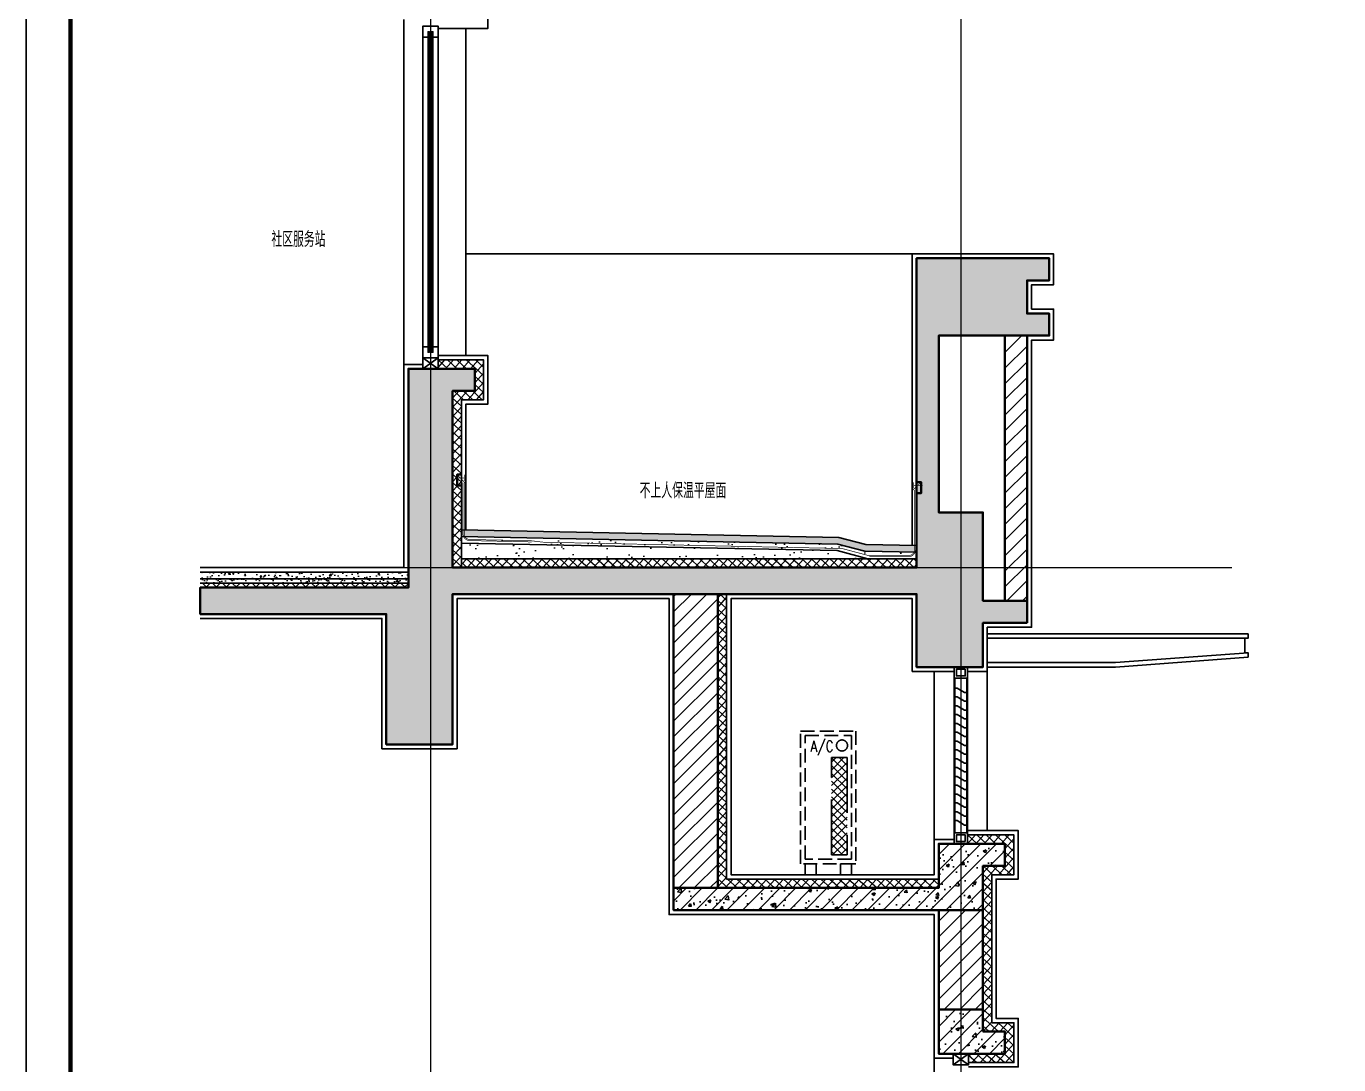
# Model space of a CAD drawing. Extents: x 1188826 to 1909461, y 608442 to 1651179.
# Drawn here: x 1278970 to 1284910, y 629241 to 633941 of the extents above; entities that cross this region are included whole.
import ezdxf

# ---------------------------------------------------------------- set-up
doc = ezdxf.new("R2010")
doc.units = 0
doc.header["$LTSCALE"] = 1000
doc.header["$MEASUREMENT"] = 0
for name, pattern in [('ACAD_ISO10W100', [18.5, 12, -3, 0.5, -3]), ('DASH', [0.35, 0.25, -0.1]), ('DOTE', [2.42, 2, -0.2, 0.02, -0.2]), ('HIDDEN2', [0.1875, 0.125, -0.0625])]:
    doc.linetypes.add(name, pattern=pattern)
for name, color, linetype, lineweight in [('3-大样填充', 8, 'Continuous', 5), ('DOTE', 19, 'DOTE', 9), ('PUB_HATCH', 8, 'Continuous', 9), ('WALL', 9, 'Continuous', 40)]:
    doc.layers.add(name, color=color, linetype=linetype, lineweight=lineweight)
for name, color, linetype in [('A-HATH(填充)', 8, 'Continuous'), ('A-LM-HA(填充)', 8, 'Continuous'), ('A-LM-W(窗框)', 146, 'Continuous'), ('A-WA-I(保温层)', 40, 'Continuous'), ('A-WA-M(面层)', 43, 'Continuous'), ('A_H_MATERIAL', 40, 'Continuous'), ('PUB_TEXT', 4, 'Continuous'), ('WIN', 4, 'Continuous'), ('图框', 140, 'Continuous'), ('空调外机', 132, 'Continuous'), ('立面', 73, 'Continuous'), ('辅助线', 251, 'Continuous'), ('防水层', 192, 'Continuous')]:
    doc.layers.add(name, color=color, linetype=linetype)
doc.styles.add('HZ', font='txt.shx', dxfattribs={"width": 0.9, "bigfont": 'hztxt.shx'})
doc.styles.add('TXT', font='simplex.shx', dxfattribs={"width": 0.8, "bigfont": 'hztxt.shx'})
pattern_1 = [(45, (-18702.944, 0), (-35.355339, 35.355339), []), (50, (-18702.94, 0), (143.452037, -12.550427), [15, -165]), (355, (-18702.94, 0), (-27.750267, 150.438427), [12, -132]), (100.4514, (-18690.99, -1.05), (115.701876, 137.887908), [12.748038, -140.228422]), (46.1842, (-18702.94, 40), (213.44821, -33.103803), [22.5, -247.5]), (96.6356, (-18685.16, 37.24), (186.93254, 194.823574), [19.122058, -210.3426]), (351.1842, (-18702.94, 40), (186.93239, 194.82372), [18, -198]), (21, (-18682.94, 30), (119.38141, -80.523778), [15, -165]), (326, (-18682.94, 30), (48.663066, 145.030009), [12, -132]), (71.4514, (-18673, 23.29), (168.044526, 64.5061), [12.748038, -140.228422]), (37.5, (-18702.944, 0), (2.431971, 66.5787708), [0, -130.4, 0, -134, 0, -132.5]), (7.5, (-18702.944, 0), (52.6139075, 78.8823424), [0, -76.4, 0, -127.4, 0, -50.5]), (327.5, (-18747.544, 0), (106.7644872, -4.5109743), [0, -50, 0, -156, 0, -207]), (317.5, (-18767.54, 0), (116.637234, 20.0209965), [0, -65, 0, -103.6, 0, -147])]
pattern_2 = [(37.5, (814723.23, 264013.11), (-4.000078, 122.35331), [0, -96.52, 0, -107.95, 0, -103.1875]), (7.5, (814723.23, 264013.11), (112.38082, 179.206275), [0, -52.07, 0, -86.995, 0, -33.3375]), (327.5, (814645.13, 264013.11), (197.748093, 0.359296), [0, -31.75, 0, -114.3, 0, -149.225]), (317.5, (814645.13, 264013.11), (190.889113, 55.73233), [0, -15.875, 0, -74.93, 0, -85.725])]
pattern_3 = [(47.8624052, (-18682.97, 1), (-20.97382044, 18.97631373), []), (137.8624052, (-18682.97, 1), (-18.97631373, -20.97382044), [])]

# ---------------------------------------------------------------- blocks, each defined once
blk = doc.blocks.new('A$C63856392')
at = {"layer": '空调外机', "linetype": 'DASH'}
h = blk.add_hatch(dxfattribs=at)
h.set_pattern_fill('NET', color=256, scale=200, angle=45, style=0)
h.set_pattern_definition([(45, (-333662.741, 700712.276), (-17.6776695, 17.6776695), []), (135, (-333662.741, 700712.276), (-17.6776695, -17.6776695), [])])
h.paths.add_polyline_path([(140, 90), (210, 90), (210, 530), (140, 530)])
at = {"layer": '空调外机', "linetype": 'DASH', "ltscale": 0.25}
for points in [[(0, 650), (250, 650), (250, 50), (0, 50)], [(20, 630), (230, 630), (230, 70), (20, 70)]]:
    blk.add_lwpolyline(points, close=True, dxfattribs=at)
at = {"layer": '空调外机', "linetype": 'DASH'}
for points in [[(140, 530), (210, 530), (210, 90), (140, 90)], [(20, 50), (70, 50), (70, 0), (20, 0)], [(230, 50), (180, 50), (180, 0), (230, 0)]]:
    blk.add_lwpolyline(points, close=True, dxfattribs=at)
blk.add_circle((187.3, 585), 25, dxfattribs=at)
at = {"layer": '空调外机', "linetype": 'DASH', "style": 'HZ', "width": 0.8}
blk.add_text('A/C', height=50, dxfattribs=at).set_placement((44.4, 556.3))

msp = doc.modelspace()

# ---------------------------------------------------------------- hatches: boundary and pattern name
at = {"layer": '3-大样填充'}
h = msp.add_hatch(dxfattribs=at)
h.set_pattern_fill('粉刷', color=256, scale=10)
h.set_pattern_definition([(37.5, (6698.922, 1168323.02), (-1.25986716, 38.5364754), [0, -30.4, 0, -34, 0, -32.5]), (7.5, (6698.92, 1168323.02), (35.3955341, 56.4429213), [0, -16.4, 0, -27.4, 0, -10.5]), (327.5, (6674.322, 1168323.02), (62.2828372, 0.1131811), [0, -10, 0, -36, 0, -47]), (317.5, (6674.32, 1168323.02), (60.122532, 17.5535113), [0, -5, 0, -23.6, 0, -27])])
h.paths.add_polyline_path([(1280699.3, 631421.1), (1280699.3, 631441.1), (1279757.5, 631441.1), (1279757.5, 631421.1)])
h = msp.add_hatch(dxfattribs=at)
h.set_pattern_fill('ANSI37,_O', color=256, scale=20)
h.set_pattern_definition([(45, (6698.922, 1168333.02), (-22.4506403, 22.4506403), []), (135, (6698.922, 1168333.02), (-22.4506403, -22.4506403), [])])
h.paths.add_polyline_path([(1280699.3, 631401.1), (1280699.3, 631421.1), (1279757.5, 631421.1), (1279757.5, 631401.1)])
at = {"layer": 'A-HATH(填充)'}
h = msp.add_hatch(dxfattribs=at)
h.set_pattern_fill('钢筋混凝土', color=256, scale=20, style=0)
h.set_pattern_definition([(45, (220.103, 0), (-35.355339, 35.355339), []), (50, (220.1, 0), (143.452037, -12.550427), [15, -165]), (355, (220.1, 0), (-27.750267, 150.438427), [12, -132]), (100.4514, (232.06, -1.05), (115.701876, 137.887908), [12.748038, -140.228422]), (46.1842, (220.1, 40), (213.44821, -33.103803), [22.5, -247.5]), (96.6356, (237.9, 37.24), (186.93254, 194.823574), [19.122058, -210.3426]), (351.1842, (220.1, 40), (186.93239, 194.82372), [18, -198]), (21, (240.1, 30), (119.38141, -80.523778), [15, -165]), (326, (240.1, 30), (48.663066, 145.030009), [12, -132]), (71.4514, (250.05, 23.29), (168.044526, 64.5061), [12.748038, -140.228422]), (37.5, (220.103, 0), (2.431971, 66.5787708), [0, -130.4, 0, -134, 0, -132.5]), (7.5, (220.1, 0), (52.6139075, 78.8823424), [0, -76.4, 0, -127.4, 0, -50.5]), (327.5, (175.503, 0), (106.7644872, -4.5109743), [0, -50, 0, -156, 0, -207]), (317.5, (155.5, 0), (116.637234, 20.0209965), [0, -65, 0, -103.6, 0, -147])])
h.paths.add_polyline_path([(1283499.3, 631241.1), (1283499.3, 631341.1), (1283299.3, 631341.1), (1283299.3, 631741.1), (1283099.3, 631741.1), (1283099.3, 632541.1), (1283599.3, 632541.1), (1283599.3, 632641.1), (1283499.3, 632641.1), (1283499.3, 632791.1), (1283599.3, 632791.1), (1283599.3, 632891.1), (1282999.3, 632891.1), (1282999.3, 631491.1), (1280899.3, 631491.1), (1280899.3, 632291.1), (1280999.3, 632291.1), (1280999.3, 632391.1), (1280699.3, 632391.1), (1280699.3, 631401.1), (1279757.5, 631401.1), (1279757.5, 631281.1), (1280599.3, 631281.1), (1280599.3, 630691.1), (1280899.3, 630691.1), (1280899.3, 631371.1), (1282999.3, 631371.1), (1282999.3, 631041.1), (1283299.3, 631041.1), (1283299.3, 631241.1)])
h = msp.add_hatch(dxfattribs=at)
h.set_pattern_fill('钢筋混凝土', color=256, scale=20, style=0)
h.set_pattern_definition(pattern_1)
h.paths.add_polyline_path([(1283399.3, 630241.1), (1283099.3, 630241.1), (1283099.3, 630041.1), (1281899.3, 630041.1), (1281899.3, 629941.1), (1283299.3, 629941.1), (1283299.3, 630141.1), (1283399.3, 630141.1)])
h = msp.add_hatch(dxfattribs=at)
h.set_pattern_fill('钢筋混凝土', color=256, scale=20, style=0)
h.set_pattern_definition(pattern_1)
h.paths.add_polyline_path([(1283299.3, 629391.1), (1283299.3, 629491.1), (1283099.3, 629491.1), (1283099.3, 629291.1), (1283399.3, 629291.1), (1283399.3, 629391.1)])
at = {"layer": 'A-LM-HA(填充)'}
h = msp.add_hatch(dxfattribs=at)
h.set_pattern_fill('混凝土', color=256, scale=10, style=0)
h.set_pattern_definition([(50, (814723.23, 264013.11), (71.726018, -6.2752135), [7.5, -82.5]), (355, (814723.23, 264013.11), (-13.875133, 75.219213), [6, -66]), (100.4514, (814729.21, 264012.59), (57.850938, 68.943954), [6.374019, -70.114211]), (46.1842, (814723.23, 264033.11), (106.724105, -16.551901), [11.25, -123.75]), (96.6356, (814732.12, 264031.73), (93.46627, 97.411787), [9.561029, -105.1713]), (351.1842, (814723.23, 264033.11), (93.466195, 97.41186), [9, -99]), (21, (814733.23, 264028.11), (59.690705, -40.261889), [7.5, -82.5]), (326, (814733.23, 264028.11), (24.331533, 72.5150045), [6, -66]), (71.4514, (814738.204, 264024.756), (84.022263, 32.25305), [6.374019, -70.114211]), (37.5, (814723.23, 264013.11), (1.2159855, 33.2893854), [0, -65.2, 0, -67, 0, -66.25]), (7.5, (814723.23, 264013.11), (26.3069537, 39.4411712), [0, -38.2, 0, -63.7, 0, -25.25]), (327.5, (814700.93, 264013.11), (53.3822436, -2.2554872), [0, -25, 0, -78, 0, -103.5]), (317.5, (814690.93, 264013.11), (58.318617, 10.0104982), [0, -32.5, 0, -51.8, 0, -73.5])])
h.paths.add_polyline_path([(1280939.3, 631632.1), (1280939.3, 631662.1), (1282647.5, 631628), (1282769.4, 631595.5), (1282999.3, 631590.9), (1282999.3, 631560.9), (1282765.2, 631565.6), (1282643.3, 631598)])
at = {"layer": 'PUB_HATCH'}
h = msp.add_hatch(dxfattribs=at)
h.set_pattern_fill('普通砖', color=256, scale=20, style=0)
h.set_pattern_definition([(45, (220.103, 35.9), (-35.3553532, 35.3553532), [])])
h.paths.add_polyline_path([(1283399.3, 631341.1), (1283499.3, 631341.1), (1283499.3, 632541.1), (1283399.3, 632541.1)])
h = msp.add_hatch(dxfattribs=at)
h.set_pattern_fill('多孔材料', color=256, scale=10, angle=2.86241, style=0)
h.set_pattern_definition([(47.8624052, (-18682.97, 251), (-20.97382044, 18.97631373), []), (137.8624052, (-18682.97, 251), (-18.97631373, -20.97382044), [])])
h.paths.add_polyline_path([(1280939.3, 631491.1), (1280939.3, 632251.1), (1281039.3, 632251.1), (1281039.3, 632351.1), (1281039.3, 632431.1), (1280834.3, 632431.1), (1280834.3, 632391.1), (1280999.3, 632391.1), (1280999.3, 632291.1), (1280899.3, 632291.1), (1280899.3, 631491.1)])
h = msp.add_hatch(dxfattribs=at)
h.set_pattern_fill('AR-SAND', color=256, scale=50)
h.set_pattern_definition(pattern_2)
h.paths.add_polyline_path([(1280939.3, 631602.1), (1280939.3, 631632.1), (1282643.3, 631598), (1282765.2, 631565.6), (1282999.3, 631560.9), (1282999.3, 631531.1), (1282778.1, 631531.1), (1282639, 631568.1)])
h = msp.add_hatch(dxfattribs=at)
h.set_pattern_fill('AR-SAND', color=256, scale=50)
h.set_pattern_definition(pattern_2)
h.paths.add_polyline_path([(1280939.3, 631531.1), (1280939.3, 631602.1), (1282639, 631568.1), (1282778.1, 631531.1)])
h = msp.add_hatch(dxfattribs=at)
h.set_pattern_fill('多孔材料', color=256, scale=10, angle=2.86241, style=0)
h.set_pattern_definition(pattern_3)
h.paths.add_polyline_path([(1280939.3, 631531.1), (1280939.3, 631491.1), (1282999.3, 631491.1), (1282999.3, 631531.1)])
at = {"layer": 'PUB_HATCH', "linetype": 'Continuous'}
h = msp.add_hatch(dxfattribs=at)
h.set_pattern_fill('混凝土', color=256, scale=10, style=0)
h.set_pattern_definition([(50, (890664.27, 257893.11), (71.726018, -6.2752135), [7.5, -82.5]), (355, (890664.27, 257893.11), (-13.875133, 75.219213), [6, -66]), (100.4514, (890670.244, 257892.59), (57.850938, 68.943954), [6.374019, -70.114211]), (46.1842, (890664.27, 257913.11), (106.724105, -16.551901), [11.25, -123.75]), (96.6356, (890673.16, 257911.73), (93.46627, 97.411787), [9.561029, -105.1713]), (351.1842, (890664.27, 257913.11), (93.466195, 97.41186), [9, -99]), (21, (890674.27, 257908.11), (59.690705, -40.261889), [7.5, -82.5]), (326, (890674.27, 257908.11), (24.331533, 72.515005), [6, -66]), (71.4514, (890679.24, 257904.756), (84.022263, 32.25305), [6.374019, -70.114211]), (37.5, (890664.267, 257893.11), (1.2159855, 33.2893854), [0, -65.2, 0, -67, 0, -66.25]), (7.5, (890664.267, 257893.11), (26.3069537, 39.4411712), [0, -38.2, 0, -63.7, 0, -25.25]), (327.5, (890641.967, 257893.11), (53.3822436, -2.2554872), [0, -25, 0, -78, 0, -103.5]), (317.5, (890631.967, 257893.11), (58.318617, 10.0104982), [0, -32.5, 0, -51.8, 0, -73.5])])
h.paths.add_polyline_path([(1280699.3, 631441.1), (1280699.3, 631471.1), (1279757.5, 631471.1), (1279757.5, 631441.1)])
at = {"layer": 'PUB_HATCH'}
h = msp.add_hatch(dxfattribs=at)
h.set_pattern_fill('普通砖', color=256, scale=20, style=0)
h.set_pattern_definition([(45, (-18702.944, 35.9), (-35.3553532, 35.3553532), [])])
h.paths.add_polyline_path([(1281899.3, 631371.1), (1282099.3, 631371.1), (1282099.3, 630041.1), (1281899.3, 630041.1)])
h = msp.add_hatch(dxfattribs=at)
h.set_pattern_fill('多孔材料', color=256, scale=10, angle=2.86241, style=0)
h.set_pattern_definition(pattern_3)
h.paths.add_polyline_path([(1282139.3, 631371.1), (1282099.3, 631371.1), (1282099.3, 630041.1), (1283099.3, 630041.1), (1283099.3, 630081.1), (1282139.3, 630081.1)])
h = msp.add_hatch(dxfattribs=at)
h.set_pattern_fill('多孔材料', color=256, scale=10, angle=2.86241, style=0)
h.set_pattern_definition(pattern_3)
h.paths.add_polyline_path([(1283339.3, 630101.1), (1283439.3, 630101.1), (1283439.3, 630281.1), (1283229.3, 630281.1), (1283229.3, 630241.1), (1283399.3, 630241.1), (1283399.3, 630141.1), (1283299.3, 630141.1), (1283299.3, 629941.1), (1283299.3, 629491.1), (1283299.3, 629491.1), (1283299.3, 629391.1), (1283399.3, 629391.1), (1283399.3, 629291.1), (1283234.3, 629291.1), (1283234.3, 629251.1), (1283439.3, 629251.1), (1283439.3, 629431.1), (1283339.3, 629431.1)])
h = msp.add_hatch(dxfattribs=at)
h.set_pattern_fill('普通砖', color=256, scale=20, style=0)
h.set_pattern_definition([(45, (-29528.207, 8531.566), (-35.3553532, 35.3553532), [])])
h.paths.add_polyline_path([(1283099.3, 629491.1), (1283299.3, 629491.1), (1283299.3, 629941.1), (1283099.3, 629941.1)])

# ---------------------------------------------------------------- linework, layer by layer
at = {"layer": 'A-LM-W(窗框)'}
for p, q in [((1280764.3, 632491.1), (1280764.3, 633891.4)), ((1280788.3, 632466.1, 0), (1280788.3, 633891.4, 0)), ((1280794.3, 632466.1, 0), (1280794.3, 633891.4, 0)), ((1280804.3, 632466.1, 0), (1280804.3, 633891.4, 0)), ((1280810.3, 632466.1, 0), (1280810.3, 633891.4, 0)), ((1280834.3, 632491.1), (1280834.3, 633891.4)), ((1280764.3, 632391.1), (1280834.3, 632441.1)), ((1280834.3, 632391.1), (1280764.3, 632441.1)), ((1283164.3, 629291.1, 0), (1283234.3, 629241.1, 0)), ((1283234.3, 629291.1, 0), (1283164.3, 629241.1, 0))]:
    msp.add_line(p, q, dxfattribs=at)
at = {"layer": 'A-LM-W(窗框)', "elevation": 0}
for points in [[(1280834.3, 633891.4), (1280834.3, 633941.4), (1280764.3, 633941.4), (1280764.3, 633891.4), (1280788.3, 633891.4), (1280788.3, 633916.4), (1280794.3, 633916.4), (1280794.3, 633891.4), (1280804.3, 633891.4), (1280804.3, 633916.4), (1280810.3, 633916.4), (1280810.3, 633891.4)], [(1280834.3, 632491.1), (1280834.3, 632441.1), (1280764.3, 632441.1), (1280764.3, 632491.1), (1280788.3, 632491.1), (1280788.3, 632466.1), (1280794.3, 632466.1), (1280794.3, 632491.1), (1280804.3, 632491.1), (1280804.3, 632466.1), (1280810.3, 632466.1), (1280810.3, 632491.1)]]:
    msp.add_lwpolyline(points, close=True, dxfattribs=at)
at = {"layer": 'A-LM-W(窗框)'}
msp.add_lwpolyline([(1280834.3, 632391.1), (1280764.3, 632391.1), (1280764.3, 632441.1), (1280834.3, 632441.1), (1280834.3, 632391.1)], dxfattribs=at)
at = {"layer": 'A-LM-W(窗框)', "elevation": 0}
msp.add_lwpolyline([(1283234.3, 629291.1), (1283164.3, 629291.1), (1283164.3, 629241.1), (1283234.3, 629241.1), (1283234.3, 629291.1)], dxfattribs=at)
at = {"layer": 'A-WA-I(保温层)'}
for points in [[(1280939.3, 631491.1), (1280939.3, 632251.1), (1281039.3, 632251.1), (1281039.3, 632351.1), (1281039.3, 632351.1), (1281039.3, 632431.1), (1280834.3, 632431.1), (1280834.3, 632391.1), (1280999.3, 632391.1), (1280999.3, 632391.1), (1280999.3, 632391.1), (1280999.3, 632291.1), (1280899.3, 632291.1), (1280899.3, 631491.1), (1280939.3, 631491.1)], [(1282139.3, 631371.1), (1282139.3, 630081.1), (1283099.3, 630081.1)], [(1283229.3, 630281.1), (1283439.3, 630281.1), (1283439.3, 630101.1), (1283339.3, 630101.1), (1283339.3, 629431.1), (1283439.3, 629431.1), (1283439.3, 629251.1), (1283234.3, 629251.1)]]:
    msp.add_lwpolyline(points, dxfattribs=at)
msp.add_lwpolyline([(1280939.3, 631531.1), (1280939.3, 631491.1), (1282999.3, 631491.1), (1282999.3, 631531.1)], close=True, dxfattribs=at)
at = {"layer": 'A-WA-M(面层)'}
for p, q in [((1279757.5, 631441.1, 0), (1280699.3, 631441.1, 0)), ((1279757.5, 631421.1, 0), (1280699.3, 631421.1, 0)), ((1279757.5, 631401.1, 0), (1280699.3, 631401.1, 0))]:
    msp.add_line(p, q, dxfattribs=at)
for points in [[(1280834.3, 635751.1), (1281059.3, 635751.1), (1281059.3, 635531.1), (1280959.3, 635531.1), (1280959.3, 634151.4), (1281059.3, 634151.4), (1281059.3, 633931.4), (1280834.3, 633931.4)], [(1282979.3, 631591.3), (1282979.3, 632911.1), (1283619.3, 632911.1), (1283619.3, 632771.1), (1283519.3, 632771.1), (1283519.3, 632661.1), (1283619.3, 632661.1), (1283619.3, 632521.1), (1283519.3, 632521.1), (1283519.3, 631221.1), (1283319.3, 631221.1), (1283319.3, 631021.1), (1283229.3, 631021.1)], [(1280834.3, 632451.1), (1281059.3, 632451.1), (1281059.3, 632331.1), (1281059.3, 632331.1), (1281059.3, 632231.1), (1280959.3, 632231.1), (1280959.3, 631661.7)], [(1280764.3, 632411.1), (1280679.3, 632411.1), (1280679.3, 631491.1), (1279757.5, 631491.1)], [(1280939.3, 631662.1), (1282647.5, 631628), (1282769.4, 631595.5)], [(1280939.3, 631632.1), (1282643.3, 631598), (1282765.2, 631565.6), (1282999.3, 631560.9)], [(1280939.3, 631602.1), (1282639, 631568.1), (1282778.1, 631531.1)], [(1282769.4, 631595.5), (1282998.7, 631590.9)], [(1279757.5, 631471.1), (1280699.3, 631471.1)], [(1283169.3, 631021.1), (1282979.3, 631021.1), (1282979.3, 631351.1), (1282159.3, 631351.1), (1282159.3, 630101.1), (1283079.3, 630101.1), (1283079.3, 630261.1), (1283169.3, 630261.1)], [(1283229.3, 630301.1), (1283459.3, 630301.1), (1283459.3, 630081.1), (1283359.3, 630081.1), (1283359.3, 629451.1), (1283459.3, 629451.1), (1283459.3, 629231.1), (1283234.3, 629231.1)]]:
    msp.add_lwpolyline(points, dxfattribs=at)
at = {"layer": 'A-WA-M(面层)', "elevation": 0}
msp.add_lwpolyline([(1283164.3, 629271.1), (1283079.3, 629271.1), (1283079.3, 629921.1), (1281879.3, 629921.1), (1281879.3, 631351.1), (1280919.3, 631351.1), (1280919.3, 630671.1), (1280579.3, 630671.1), (1280579.3, 631261.1), (1279757.5, 631261.1)], dxfattribs=at)
at = {"layer": 'A_H_MATERIAL'}
for p, q in [((1283169.3, 630291.1), (1283169.3, 630991.1)), ((1283172.3, 630291.1), (1283172.3, 630991.1)), ((1283226.3, 630991.1), (1283226.3, 630291.1)), ((1283229.3, 630991.1), (1283229.3, 630291.1))]:
    msp.add_line(p, q, dxfattribs=at)
for points in [[(1283229.3, 631041.1), (1283169.3, 631041.1), (1283169.3, 630991.1), (1283229.3, 630991.1)], [(1283219.3, 631031.1), (1283179.3, 631031.1), (1283179.3, 631001.1), (1283219.3, 631001.1)], [(1283229.3, 630291.1), (1283169.3, 630291.1), (1283169.3, 630241.1), (1283229.3, 630241.1)], [(1283219.3, 630251.1), (1283179.3, 630251.1), (1283179.3, 630281.1), (1283219.3, 630281.1)]]:
    msp.add_lwpolyline(points, close=True, dxfattribs=at)
for points in [[(1283172.3, 630946.2), (1283182.3, 630946.2), (1283216.3, 630926.2), (1283226.3, 630926.2)], [(1283172.3, 630906.2), (1283182.3, 630906.2), (1283216.3, 630886.2), (1283226.3, 630886.2)], [(1283172.3, 630866.2), (1283182.3, 630866.2), (1283216.3, 630846.2), (1283226.3, 630846.2)], [(1283172.3, 630826.2), (1283182.3, 630826.2), (1283216.3, 630806.2), (1283226.3, 630806.2)], [(1283172.3, 630786.2), (1283182.3, 630786.2), (1283216.3, 630766.2), (1283226.3, 630766.2)], [(1283172.3, 630746.2), (1283182.3, 630746.2), (1283216.3, 630726.2), (1283226.3, 630726.2)], [(1283172.3, 630706.2), (1283182.3, 630706.2), (1283216.3, 630686.2), (1283226.3, 630686.2)], [(1283172.3, 630666.2), (1283182.3, 630666.2), (1283216.3, 630646.2), (1283226.3, 630646.2)], [(1283172.3, 630626.2), (1283182.3, 630626.2), (1283216.3, 630606.2), (1283226.3, 630606.2)], [(1283172.3, 630586.2), (1283182.3, 630586.2), (1283216.3, 630566.2), (1283226.3, 630566.2)], [(1283172.3, 630546.2), (1283182.3, 630546.2), (1283216.3, 630526.2), (1283226.3, 630526.2)], [(1283172.3, 630506.2), (1283182.3, 630506.2), (1283216.3, 630486.2), (1283226.3, 630486.2)], [(1283172.3, 630466.2), (1283182.3, 630466.2), (1283216.3, 630446.2), (1283226.3, 630446.2)], [(1283172.3, 630426.2), (1283182.3, 630426.2), (1283216.3, 630406.2), (1283226.3, 630406.2)], [(1283172.3, 630386.2), (1283182.3, 630386.2), (1283216.3, 630366.2), (1283226.3, 630366.2)], [(1283172.3, 630346.2), (1283182.3, 630346.2), (1283216.3, 630326.2), (1283226.3, 630326.2)]]:
    msp.add_lwpolyline(points, dxfattribs=at)
at = {"layer": 'DOTE', "linetype": 'ACAD_ISO10W100', "ltscale": 100}
for p, q in [((1280799.3, 640191.1), (1280799.3, 625991.1)), ((1283199.3, 638091.1), (1283199.3, 625991.1)), ((1279757.5, 631491.1), (1284426.4, 631491.1))]:
    msp.add_line(p, q, dxfattribs=at)
at = {"layer": 'WALL'}
for points in [[(1283499.3, 631241.1), (1283499.3, 631341.1), (1283299.3, 631341.1), (1283299.3, 631741.1), (1283099.3, 631741.1), (1283099.3, 632541.1), (1283599.3, 632541.1), (1283599.3, 632641.1), (1283499.3, 632641.1), (1283499.3, 632791.1), (1283599.3, 632791.1), (1283599.3, 632891.1), (1282999.3, 632891.1), (1282999.3, 631491.1), (1280899.3, 631491.1), (1280899.3, 632291.1), (1280999.3, 632291.1), (1280999.3, 632391.1), (1280999.3, 632391.1), (1280999.3, 632391.1), (1280699.3, 632391.1), (1280699.3, 631401.1), (1279757.5, 631401.1), (1279757.5, 631281.1), (1280599.3, 631281.1), (1280599.3, 630691.1), (1280899.3, 630691.1), (1280899.3, 631371.1), (1282999.3, 631371.1), (1282999.3, 631041.1), (1283299.3, 631041.1), (1283299.3, 631241.1), (1283499.3, 631241.1)], [(1282999.3, 632891.1), (1282999.3, 632541.1)], [(1280939.3, 631912.1), (1280919.3, 631912.1), (1280919.3, 631862.1), (1280939.3, 631862.1)], [(1282999.3, 631878.1), (1283019.3, 631878.1), (1283019.3, 631828.1), (1282999.3, 631828.1)], [(1283399.3, 630241.1), (1283099.3, 630241.1), (1283099.3, 630041.1), (1281899.3, 630041.1), (1281899.3, 629941.1), (1283299.3, 629941.1), (1283299.3, 630141.1), (1283399.3, 630141.1), (1283399.3, 630241.1)], [(1283299.3, 629391.1), (1283299.3, 629491.1), (1283099.3, 629491.1), (1283099.3, 629291.1), (1283399.3, 629291.1), (1283399.3, 629391.1), (1283299.3, 629391.1)]]:
    msp.add_lwpolyline(points, dxfattribs=at)
for points in [[(1283399.3, 631341.1), (1283499.3, 631341.1), (1283499.3, 632541.1), (1283399.3, 632541.1)], [(1281899.3, 631371.1), (1282099.3, 631371.1), (1282099.3, 630041.1), (1281899.3, 630041.1)], [(1283099.3, 629491.1), (1283299.3, 629491.1), (1283299.3, 629941.1), (1283099.3, 629941.1)]]:
    msp.add_lwpolyline(points, close=True, dxfattribs=at)
at = {"layer": '图框'}
msp.add_lwpolyline([(1278969.8, 643151.8), (1278969.8, 622131.8), (1290849.8, 622131.8), (1290849.8, 643151.8)], close=True, dxfattribs=at)
at = {"layer": '图框', "const_width": 20}
msp.add_lwpolyline([(1279169.8, 642651.8), (1279169.8, 622331.8), (1290649.8, 622331.8), (1290649.8, 642651.8)], close=True, dxfattribs=at)
at = {"layer": '立面', "color": 4}
msp.add_line((1284484.3, 631171.1), (1283319.3, 631171.1), dxfattribs=at)
for points in [[(1283319.3, 631041.1), (1283899.3, 631041.1), (1284499.3, 631086.1), (1284499.3, 631106.1), (1284484.3, 631104.9), (1284484.3, 631171.1), (1284499.3, 631171.1), (1284499.3, 631191.1), (1283319.3, 631191.1), (1283319.3, 631041.1)], [(1284499.3, 631106.1), (1283900, 631061.1), (1283319.3, 631061.1)]]:
    msp.add_lwpolyline(points, dxfattribs=at)
at = {"layer": '辅助线'}
for points in [[(1280679.3, 632411.1), (1280679.3, 633971.4)], [(1280959.3, 633931.4), (1280959.3, 632451.1)], [(1282979.3, 632911.1), (1280959.3, 632911.1)], [(1283079.3, 631021.1), (1283079.3, 630261.1)], [(1283319.3, 631021.1), (1283319.3, 630301.1)]]:
    msp.add_lwpolyline(points, dxfattribs=at)
at = {"layer": '辅助线', "elevation": 0}
msp.add_lwpolyline([(1283079.3, 629271.1), (1283079.3, 626691.1)], dxfattribs=at)
at = {"layer": '防水层', "linetype": 'HIDDEN2', "ltscale": 0.2, "const_width": 3}
for points in [[(1280952.9, 631897.4), (1280911.9, 631897.4)], [(1280957, 631874.6), (1280919.3, 631912.1)], [(1280952.9, 631911.3), (1280952.9, 631883.5)], [(1282981.5, 631840.5), (1283019.3, 631878.1)], [(1282985.7, 631877.3), (1282985.7, 631849.5)], [(1282985.7, 631863.4), (1283026.6, 631863.4)]]:
    msp.add_lwpolyline(points, dxfattribs=at)
for points in [[(1281256.8, 631607.5), (1280976.8, 631613.5, -0.414214), (1280946.8, 631643.5), (1280946.8, 631875.2)], [(1282989.3, 631842), (1282989.3, 631571.1, -0.411589), (1282964.5, 631546.1, -0.002239), (1282964.1, 631546.1), (1282784.6, 631546.1, -0.065108), (1282775.6, 631547.3), (1282666.3, 631576.4, 0.059743), (1282658, 631577.6), (1281306.8, 631606.4), (1281256.5, 631612.5), (1280976.8, 631618.5, -0.414214), (1280951.8, 631643.5), (1280951.8, 631875.2)], [(1282994.3, 631842), (1282994.3, 631571.1, -0.410517), (1282964.6, 631541.1, -0.003156), (1282964.1, 631541.1), (1282784.6, 631541.1)]]:
    msp.add_lwpolyline(points, format="xyb", dxfattribs=at)

# ---------------------------------------------------------------- block references
at = {"layer": 'WIN'}
msp.add_blockref('A$C63856392', (1282474.3, 630101.1), dxfattribs=at)

# ---------------------------------------------------------------- texts
at = {"layer": 'PUB_TEXT', "color": 7, "style": 'TXT', "width": 0.7}
for s, p in [('社区服务站', (1280079.1, 632942.1, 0)), ('不上人保温平屋面', (1281746, 631804.6, 0))]:
    msp.add_text(s, height=70, dxfattribs=at).set_placement(p)

doc.saveas('drawing.dxf')
